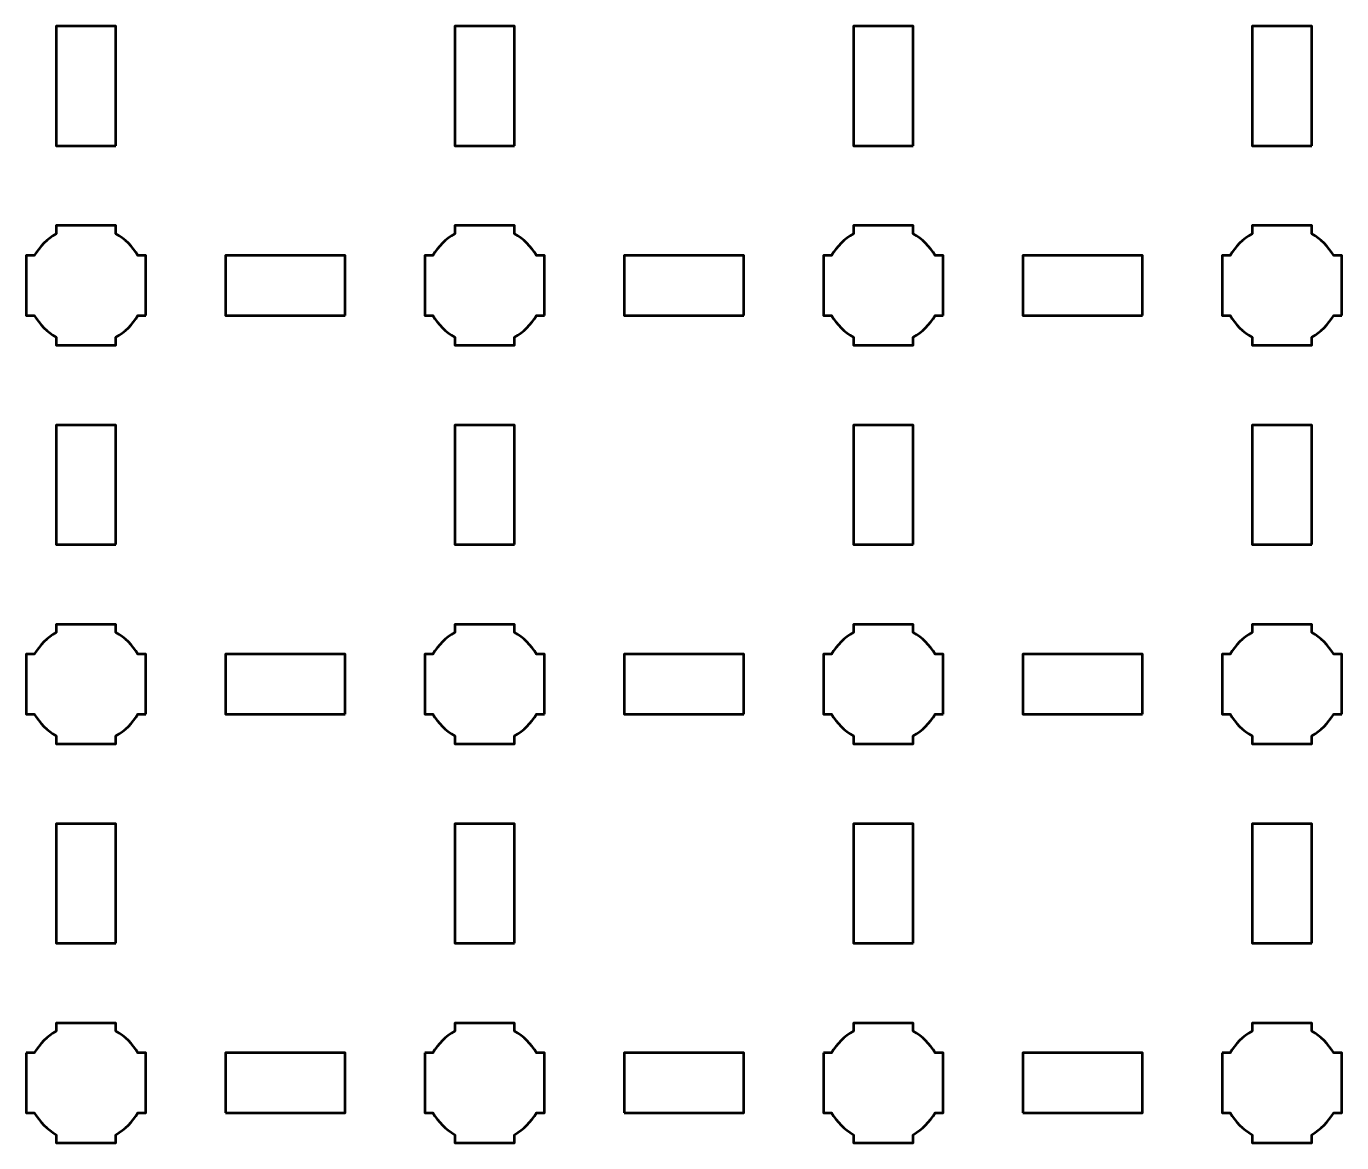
# Model space of a CAD drawing. Header units: centimetres. Extents: x -24.7 to 3.7, y -29.1 to -0.6.
# Drawn here: x -10.8 to -4.2, y -15.15 to -9.55 of the extents above; entities that cross this region are included whole.
import ezdxf

# ---------------------------------------------------------------- set-up
doc = ezdxf.new("R2010")
doc.units = ezdxf.units.CM
doc.header["$MEASUREMENT"] = 0
doc.layers.add('Layer 1', color=7, linetype='Continuous')

msp = doc.modelspace()

# ---------------------------------------------------------------- linework, layer by layer
at = {"layer": 'Layer 1', "lineweight": 53}
for points in [[(-9.8, -15), (-9.2, -15), (-9.2, -14.7), (-9.8, -14.7), (-9.8, -15)], [(-7.8, -15), (-7.2, -15), (-7.2, -14.7), (-7.8, -14.7), (-7.8, -15)], [(-5.8, -15), (-5.2, -15), (-5.2, -14.7), (-5.8, -14.7), (-5.8, -15)]]:
    msp.add_lwpolyline(points, close=True, dxfattribs=at)
for points, knots in [([(-10.35002, -10.15), (-10.35002, -10.15), (-10.65002, -10.15), (-10.65002, -10.15), (-10.65002, -10.15), (-10.65002, -10.15), (-10.65002, -9.55), (-10.65002, -9.55), (-10.65002, -9.55), (-10.65002, -9.55), (-10.35002, -9.55), (-10.35002, -9.55), (-10.35002, -9.55), (-10.35002, -9.55), (-10.35002, -10.15), (-10.35002, -10.15)], [0, 0, 0, 0, 0.25, 0.25, 0.25, 0.25, 0.5, 0.5, 0.5, 0.5, 0.75, 0.75, 0.75, 0.75, 1, 1, 1, 1]), ([(-8.35002, -10.15), (-8.35002, -10.15), (-8.65002, -10.15), (-8.65002, -10.15), (-8.65002, -10.15), (-8.65002, -10.15), (-8.65002, -9.55), (-8.65002, -9.55), (-8.65002, -9.55), (-8.65002, -9.55), (-8.35002, -9.55), (-8.35002, -9.55), (-8.35002, -9.55), (-8.35002, -9.55), (-8.35002, -10.15), (-8.35002, -10.15)], [0, 0, 0, 0, 0.25, 0.25, 0.25, 0.25, 0.5, 0.5, 0.5, 0.5, 0.75, 0.75, 0.75, 0.75, 1, 1, 1, 1]), ([(-6.35002, -10.15), (-6.35002, -10.15), (-6.65002, -10.15), (-6.65002, -10.15), (-6.65002, -10.15), (-6.65002, -10.15), (-6.65002, -9.55), (-6.65002, -9.55), (-6.65002, -9.55), (-6.65002, -9.55), (-6.35002, -9.55), (-6.35002, -9.55), (-6.35002, -9.55), (-6.35002, -9.55), (-6.35002, -10.15), (-6.35002, -10.15)], [0, 0, 0, 0, 0.25, 0.25, 0.25, 0.25, 0.5, 0.5, 0.5, 0.5, 0.75, 0.75, 0.75, 0.75, 1, 1, 1, 1]), ([(-4.35002, -10.15), (-4.35002, -10.15), (-4.65002, -10.15), (-4.65002, -10.15), (-4.65002, -10.15), (-4.65002, -10.15), (-4.65002, -9.55), (-4.65002, -9.55), (-4.65002, -9.55), (-4.65002, -9.55), (-4.35002, -9.55), (-4.35002, -9.55), (-4.35002, -9.55), (-4.35002, -9.55), (-4.35002, -10.15), (-4.35002, -10.15)], [0, 0, 0, 0, 0.25, 0.25, 0.25, 0.25, 0.5, 0.5, 0.5, 0.5, 0.75, 0.75, 0.75, 0.75, 1, 1, 1, 1]), ([(-10.20002, -11), (-10.20002, -11), (-10.24017, -11), (-10.24017, -11), (-10.24017, -11), (-10.26652, -11.04553), (-10.30449, -11.0835), (-10.35002, -11.10985), (-10.35002, -11.10985), (-10.35002, -11.10985), (-10.35002, -11.15), (-10.35002, -11.15), (-10.35002, -11.15), (-10.35002, -11.15), (-10.50002, -11.15), (-10.50002, -11.15), (-10.50002, -11.15), (-10.50002, -11.15), (-10.65002, -11.15), (-10.65002, -11.15), (-10.65002, -11.15), (-10.65002, -11.15), (-10.65002, -11.10985), (-10.65002, -11.10985), (-10.65002, -11.10985), (-10.69555, -11.0835), (-10.73352, -11.04553), (-10.75987, -11), (-10.75987, -11), (-10.75987, -11), (-10.80002, -11), (-10.80002, -11), (-10.80002, -11), (-10.80002, -11), (-10.80002, -10.85), (-10.80002, -10.85), (-10.80002, -10.85), (-10.80002, -10.85), (-10.80002, -10.7), (-10.80002, -10.7), (-10.80002, -10.7), (-10.80002, -10.7), (-10.75987, -10.7), (-10.75987, -10.7), (-10.75987, -10.7), (-10.73352, -10.65447), (-10.69555, -10.6165), (-10.65002, -10.59015), (-10.65002, -10.59015), (-10.65002, -10.59015), (-10.65002, -10.55), (-10.65002, -10.55), (-10.65002, -10.55), (-10.65002, -10.55), (-10.50002, -10.55), (-10.50002, -10.55), (-10.50002, -10.55), (-10.50002, -10.55), (-10.35002, -10.55), (-10.35002, -10.55), (-10.35002, -10.55), (-10.35002, -10.55), (-10.35002, -10.59015), (-10.35002, -10.59015), (-10.35002, -10.59015), (-10.30449, -10.6165), (-10.26652, -10.65447), (-10.24017, -10.7), (-10.24017, -10.7), (-10.24017, -10.7), (-10.20002, -10.7), (-10.20002, -10.7), (-10.20002, -10.7), (-10.20002, -10.7), (-10.20002, -10.85), (-10.20002, -10.85), (-10.20002, -10.85), (-10.20002, -10.85), (-10.20002, -11), (-10.20002, -11)], [0, 0, 0, 0, 0.05, 0.05, 0.05, 0.05, 0.1, 0.1, 0.1, 0.1, 0.15, 0.15, 0.15, 0.15, 0.2, 0.2, 0.2, 0.2, 0.25, 0.25, 0.25, 0.25, 0.3, 0.3, 0.3, 0.3, 0.35, 0.35, 0.35, 0.35, 0.4, 0.4, 0.4, 0.4, 0.45, 0.45, 0.45, 0.45, 0.5, 0.5, 0.5, 0.5, 0.55, 0.55, 0.55, 0.55, 0.6, 0.6, 0.6, 0.6, 0.65, 0.65, 0.65, 0.65, 0.7, 0.7, 0.7, 0.7, 0.75, 0.75, 0.75, 0.75, 0.8, 0.8, 0.8, 0.8, 0.85, 0.85, 0.85, 0.85, 0.9, 0.9, 0.9, 0.9, 0.95, 0.95, 0.95, 0.95, 1, 1, 1, 1]), ([(-8.20002, -11), (-8.20002, -11), (-8.24017, -11), (-8.24017, -11), (-8.24017, -11), (-8.26652, -11.04553), (-8.30449, -11.0835), (-8.35002, -11.10985), (-8.35002, -11.10985), (-8.35002, -11.10985), (-8.35002, -11.15), (-8.35002, -11.15), (-8.35002, -11.15), (-8.35002, -11.15), (-8.50002, -11.15), (-8.50002, -11.15), (-8.50002, -11.15), (-8.50002, -11.15), (-8.65002, -11.15), (-8.65002, -11.15), (-8.65002, -11.15), (-8.65002, -11.15), (-8.65002, -11.10985), (-8.65002, -11.10985), (-8.65002, -11.10985), (-8.69555, -11.0835), (-8.73352, -11.04553), (-8.75987, -11), (-8.75987, -11), (-8.75987, -11), (-8.80002, -11), (-8.80002, -11), (-8.80002, -11), (-8.80002, -11), (-8.80002, -10.85), (-8.80002, -10.85), (-8.80002, -10.85), (-8.80002, -10.85), (-8.80002, -10.7), (-8.80002, -10.7), (-8.80002, -10.7), (-8.80002, -10.7), (-8.75987, -10.7), (-8.75987, -10.7), (-8.75987, -10.7), (-8.73352, -10.65447), (-8.69555, -10.6165), (-8.65002, -10.59015), (-8.65002, -10.59015), (-8.65002, -10.59015), (-8.65002, -10.55), (-8.65002, -10.55), (-8.65002, -10.55), (-8.65002, -10.55), (-8.50002, -10.55), (-8.50002, -10.55), (-8.50002, -10.55), (-8.50002, -10.55), (-8.35002, -10.55), (-8.35002, -10.55), (-8.35002, -10.55), (-8.35002, -10.55), (-8.35002, -10.59015), (-8.35002, -10.59015), (-8.35002, -10.59015), (-8.30449, -10.6165), (-8.26652, -10.65447), (-8.24017, -10.7), (-8.24017, -10.7), (-8.24017, -10.7), (-8.20002, -10.7), (-8.20002, -10.7), (-8.20002, -10.7), (-8.20002, -10.7), (-8.20002, -10.85), (-8.20002, -10.85), (-8.20002, -10.85), (-8.20002, -10.85), (-8.20002, -11), (-8.20002, -11)], [0, 0, 0, 0, 0.05, 0.05, 0.05, 0.05, 0.1, 0.1, 0.1, 0.1, 0.15, 0.15, 0.15, 0.15, 0.2, 0.2, 0.2, 0.2, 0.25, 0.25, 0.25, 0.25, 0.3, 0.3, 0.3, 0.3, 0.35, 0.35, 0.35, 0.35, 0.4, 0.4, 0.4, 0.4, 0.45, 0.45, 0.45, 0.45, 0.5, 0.5, 0.5, 0.5, 0.55, 0.55, 0.55, 0.55, 0.6, 0.6, 0.6, 0.6, 0.65, 0.65, 0.65, 0.65, 0.7, 0.7, 0.7, 0.7, 0.75, 0.75, 0.75, 0.75, 0.8, 0.8, 0.8, 0.8, 0.85, 0.85, 0.85, 0.85, 0.9, 0.9, 0.9, 0.9, 0.95, 0.95, 0.95, 0.95, 1, 1, 1, 1]), ([(-6.20002, -11), (-6.20002, -11), (-6.24017, -11), (-6.24017, -11), (-6.24017, -11), (-6.26652, -11.04553), (-6.30449, -11.0835), (-6.35002, -11.10985), (-6.35002, -11.10985), (-6.35002, -11.10985), (-6.35002, -11.15), (-6.35002, -11.15), (-6.35002, -11.15), (-6.35002, -11.15), (-6.50002, -11.15), (-6.50002, -11.15), (-6.50002, -11.15), (-6.50002, -11.15), (-6.65002, -11.15), (-6.65002, -11.15), (-6.65002, -11.15), (-6.65002, -11.15), (-6.65002, -11.10985), (-6.65002, -11.10985), (-6.65002, -11.10985), (-6.69555, -11.0835), (-6.73352, -11.04553), (-6.75987, -11), (-6.75987, -11), (-6.75987, -11), (-6.80002, -11), (-6.80002, -11), (-6.80002, -11), (-6.80002, -11), (-6.80002, -10.85), (-6.80002, -10.85), (-6.80002, -10.85), (-6.80002, -10.85), (-6.80002, -10.7), (-6.80002, -10.7), (-6.80002, -10.7), (-6.80002, -10.7), (-6.75987, -10.7), (-6.75987, -10.7), (-6.75987, -10.7), (-6.73352, -10.65447), (-6.69555, -10.6165), (-6.65002, -10.59015), (-6.65002, -10.59015), (-6.65002, -10.59015), (-6.65002, -10.55), (-6.65002, -10.55), (-6.65002, -10.55), (-6.65002, -10.55), (-6.50002, -10.55), (-6.50002, -10.55), (-6.50002, -10.55), (-6.50002, -10.55), (-6.35002, -10.55), (-6.35002, -10.55), (-6.35002, -10.55), (-6.35002, -10.55), (-6.35002, -10.59015), (-6.35002, -10.59015), (-6.35002, -10.59015), (-6.30449, -10.6165), (-6.26652, -10.65447), (-6.24017, -10.7), (-6.24017, -10.7), (-6.24017, -10.7), (-6.20002, -10.7), (-6.20002, -10.7), (-6.20002, -10.7), (-6.20002, -10.7), (-6.20002, -10.85), (-6.20002, -10.85), (-6.20002, -10.85), (-6.20002, -10.85), (-6.20002, -11), (-6.20002, -11)], [0, 0, 0, 0, 0.05, 0.05, 0.05, 0.05, 0.1, 0.1, 0.1, 0.1, 0.15, 0.15, 0.15, 0.15, 0.2, 0.2, 0.2, 0.2, 0.25, 0.25, 0.25, 0.25, 0.3, 0.3, 0.3, 0.3, 0.35, 0.35, 0.35, 0.35, 0.4, 0.4, 0.4, 0.4, 0.45, 0.45, 0.45, 0.45, 0.5, 0.5, 0.5, 0.5, 0.55, 0.55, 0.55, 0.55, 0.6, 0.6, 0.6, 0.6, 0.65, 0.65, 0.65, 0.65, 0.7, 0.7, 0.7, 0.7, 0.75, 0.75, 0.75, 0.75, 0.8, 0.8, 0.8, 0.8, 0.85, 0.85, 0.85, 0.85, 0.9, 0.9, 0.9, 0.9, 0.95, 0.95, 0.95, 0.95, 1, 1, 1, 1]), ([(-4.20002, -11), (-4.20002, -11), (-4.24017, -11), (-4.24017, -11), (-4.24017, -11), (-4.26652, -11.04553), (-4.30449, -11.0835), (-4.35002, -11.10985), (-4.35002, -11.10985), (-4.35002, -11.10985), (-4.35002, -11.15), (-4.35002, -11.15), (-4.35002, -11.15), (-4.35002, -11.15), (-4.50002, -11.15), (-4.50002, -11.15), (-4.50002, -11.15), (-4.50002, -11.15), (-4.65002, -11.15), (-4.65002, -11.15), (-4.65002, -11.15), (-4.65002, -11.15), (-4.65002, -11.10985), (-4.65002, -11.10985), (-4.65002, -11.10985), (-4.69555, -11.0835), (-4.73352, -11.04553), (-4.75987, -11), (-4.75987, -11), (-4.75987, -11), (-4.80002, -11), (-4.80002, -11), (-4.80002, -11), (-4.80002, -11), (-4.80002, -10.85), (-4.80002, -10.85), (-4.80002, -10.85), (-4.80002, -10.85), (-4.80002, -10.7), (-4.80002, -10.7), (-4.80002, -10.7), (-4.80002, -10.7), (-4.75987, -10.7), (-4.75987, -10.7), (-4.75987, -10.7), (-4.73352, -10.65447), (-4.69555, -10.6165), (-4.65002, -10.59015), (-4.65002, -10.59015), (-4.65002, -10.59015), (-4.65002, -10.55), (-4.65002, -10.55), (-4.65002, -10.55), (-4.65002, -10.55), (-4.50002, -10.55), (-4.50002, -10.55), (-4.50002, -10.55), (-4.50002, -10.55), (-4.35002, -10.55), (-4.35002, -10.55), (-4.35002, -10.55), (-4.35002, -10.55), (-4.35002, -10.59015), (-4.35002, -10.59015), (-4.35002, -10.59015), (-4.30449, -10.6165), (-4.26652, -10.65447), (-4.24017, -10.7), (-4.24017, -10.7), (-4.24017, -10.7), (-4.20002, -10.7), (-4.20002, -10.7), (-4.20002, -10.7), (-4.20002, -10.7), (-4.20002, -10.85), (-4.20002, -10.85), (-4.20002, -10.85), (-4.20002, -10.85), (-4.20002, -11), (-4.20002, -11)], [0, 0, 0, 0, 0.05, 0.05, 0.05, 0.05, 0.1, 0.1, 0.1, 0.1, 0.15, 0.15, 0.15, 0.15, 0.2, 0.2, 0.2, 0.2, 0.25, 0.25, 0.25, 0.25, 0.3, 0.3, 0.3, 0.3, 0.35, 0.35, 0.35, 0.35, 0.4, 0.4, 0.4, 0.4, 0.45, 0.45, 0.45, 0.45, 0.5, 0.5, 0.5, 0.5, 0.55, 0.55, 0.55, 0.55, 0.6, 0.6, 0.6, 0.6, 0.65, 0.65, 0.65, 0.65, 0.7, 0.7, 0.7, 0.7, 0.75, 0.75, 0.75, 0.75, 0.8, 0.8, 0.8, 0.8, 0.85, 0.85, 0.85, 0.85, 0.9, 0.9, 0.9, 0.9, 0.95, 0.95, 0.95, 0.95, 1, 1, 1, 1]), ([(-9.20002, -11), (-9.20002, -11), (-9.80002, -11), (-9.80002, -11), (-9.80002, -11), (-9.80002, -11), (-9.80002, -10.7), (-9.80002, -10.7), (-9.80002, -10.7), (-9.80002, -10.7), (-9.20002, -10.7), (-9.20002, -10.7), (-9.20002, -10.7), (-9.20002, -10.7), (-9.20002, -11), (-9.20002, -11)], [0, 0, 0, 0, 0.25, 0.25, 0.25, 0.25, 0.5, 0.5, 0.5, 0.5, 0.75, 0.75, 0.75, 0.75, 1, 1, 1, 1]), ([(-7.20002, -11), (-7.20002, -11), (-7.80002, -11), (-7.80002, -11), (-7.80002, -11), (-7.80002, -11), (-7.80002, -10.7), (-7.80002, -10.7), (-7.80002, -10.7), (-7.80002, -10.7), (-7.20002, -10.7), (-7.20002, -10.7), (-7.20002, -10.7), (-7.20002, -10.7), (-7.20002, -11), (-7.20002, -11)], [0, 0, 0, 0, 0.25, 0.25, 0.25, 0.25, 0.5, 0.5, 0.5, 0.5, 0.75, 0.75, 0.75, 0.75, 1, 1, 1, 1]), ([(-5.20002, -11), (-5.20002, -11), (-5.80002, -11), (-5.80002, -11), (-5.80002, -11), (-5.80002, -11), (-5.80002, -10.7), (-5.80002, -10.7), (-5.80002, -10.7), (-5.80002, -10.7), (-5.20002, -10.7), (-5.20002, -10.7), (-5.20002, -10.7), (-5.20002, -10.7), (-5.20002, -11), (-5.20002, -11)], [0, 0, 0, 0, 0.25, 0.25, 0.25, 0.25, 0.5, 0.5, 0.5, 0.5, 0.75, 0.75, 0.75, 0.75, 1, 1, 1, 1]), ([(-10.35002, -12.15), (-10.35002, -12.15), (-10.65002, -12.15), (-10.65002, -12.15), (-10.65002, -12.15), (-10.65002, -12.15), (-10.65002, -11.55), (-10.65002, -11.55), (-10.65002, -11.55), (-10.65002, -11.55), (-10.35002, -11.55), (-10.35002, -11.55), (-10.35002, -11.55), (-10.35002, -11.55), (-10.35002, -12.15), (-10.35002, -12.15)], [0, 0, 0, 0, 0.25, 0.25, 0.25, 0.25, 0.5, 0.5, 0.5, 0.5, 0.75, 0.75, 0.75, 0.75, 1, 1, 1, 1]), ([(-8.35002, -12.15), (-8.35002, -12.15), (-8.65002, -12.15), (-8.65002, -12.15), (-8.65002, -12.15), (-8.65002, -12.15), (-8.65002, -11.55), (-8.65002, -11.55), (-8.65002, -11.55), (-8.65002, -11.55), (-8.35002, -11.55), (-8.35002, -11.55), (-8.35002, -11.55), (-8.35002, -11.55), (-8.35002, -12.15), (-8.35002, -12.15)], [0, 0, 0, 0, 0.25, 0.25, 0.25, 0.25, 0.5, 0.5, 0.5, 0.5, 0.75, 0.75, 0.75, 0.75, 1, 1, 1, 1]), ([(-6.35002, -12.15), (-6.35002, -12.15), (-6.65002, -12.15), (-6.65002, -12.15), (-6.65002, -12.15), (-6.65002, -12.15), (-6.65002, -11.55), (-6.65002, -11.55), (-6.65002, -11.55), (-6.65002, -11.55), (-6.35002, -11.55), (-6.35002, -11.55), (-6.35002, -11.55), (-6.35002, -11.55), (-6.35002, -12.15), (-6.35002, -12.15)], [0, 0, 0, 0, 0.25, 0.25, 0.25, 0.25, 0.5, 0.5, 0.5, 0.5, 0.75, 0.75, 0.75, 0.75, 1, 1, 1, 1]), ([(-4.35002, -12.15), (-4.35002, -12.15), (-4.65002, -12.15), (-4.65002, -12.15), (-4.65002, -12.15), (-4.65002, -12.15), (-4.65002, -11.55), (-4.65002, -11.55), (-4.65002, -11.55), (-4.65002, -11.55), (-4.35002, -11.55), (-4.35002, -11.55), (-4.35002, -11.55), (-4.35002, -11.55), (-4.35002, -12.15), (-4.35002, -12.15)], [0, 0, 0, 0, 0.25, 0.25, 0.25, 0.25, 0.5, 0.5, 0.5, 0.5, 0.75, 0.75, 0.75, 0.75, 1, 1, 1, 1]), ([(-10.20002, -13), (-10.20002, -13), (-10.24017, -13), (-10.24017, -13), (-10.24017, -13), (-10.26652, -13.04553), (-10.30449, -13.0835), (-10.35002, -13.10985), (-10.35002, -13.10985), (-10.35002, -13.10985), (-10.35002, -13.15), (-10.35002, -13.15), (-10.35002, -13.15), (-10.35002, -13.15), (-10.50002, -13.15), (-10.50002, -13.15), (-10.50002, -13.15), (-10.50002, -13.15), (-10.65002, -13.15), (-10.65002, -13.15), (-10.65002, -13.15), (-10.65002, -13.15), (-10.65002, -13.10985), (-10.65002, -13.10985), (-10.65002, -13.10985), (-10.69555, -13.0835), (-10.73352, -13.04553), (-10.75987, -13), (-10.75987, -13), (-10.75987, -13), (-10.80002, -13), (-10.80002, -13), (-10.80002, -13), (-10.80002, -13), (-10.80002, -12.85), (-10.80002, -12.85), (-10.80002, -12.85), (-10.80002, -12.85), (-10.80002, -12.7), (-10.80002, -12.7), (-10.80002, -12.7), (-10.80002, -12.7), (-10.75987, -12.7), (-10.75987, -12.7), (-10.75987, -12.7), (-10.73352, -12.65447), (-10.69555, -12.6165), (-10.65002, -12.59015), (-10.65002, -12.59015), (-10.65002, -12.59015), (-10.65002, -12.55), (-10.65002, -12.55), (-10.65002, -12.55), (-10.65002, -12.55), (-10.50002, -12.55), (-10.50002, -12.55), (-10.50002, -12.55), (-10.50002, -12.55), (-10.35002, -12.55), (-10.35002, -12.55), (-10.35002, -12.55), (-10.35002, -12.55), (-10.35002, -12.59015), (-10.35002, -12.59015), (-10.35002, -12.59015), (-10.30449, -12.6165), (-10.26652, -12.65447), (-10.24017, -12.7), (-10.24017, -12.7), (-10.24017, -12.7), (-10.20002, -12.7), (-10.20002, -12.7), (-10.20002, -12.7), (-10.20002, -12.7), (-10.20002, -12.85), (-10.20002, -12.85), (-10.20002, -12.85), (-10.20002, -12.85), (-10.20002, -13), (-10.20002, -13)], [0, 0, 0, 0, 0.05, 0.05, 0.05, 0.05, 0.1, 0.1, 0.1, 0.1, 0.15, 0.15, 0.15, 0.15, 0.2, 0.2, 0.2, 0.2, 0.25, 0.25, 0.25, 0.25, 0.3, 0.3, 0.3, 0.3, 0.35, 0.35, 0.35, 0.35, 0.4, 0.4, 0.4, 0.4, 0.45, 0.45, 0.45, 0.45, 0.5, 0.5, 0.5, 0.5, 0.55, 0.55, 0.55, 0.55, 0.6, 0.6, 0.6, 0.6, 0.65, 0.65, 0.65, 0.65, 0.7, 0.7, 0.7, 0.7, 0.75, 0.75, 0.75, 0.75, 0.8, 0.8, 0.8, 0.8, 0.85, 0.85, 0.85, 0.85, 0.9, 0.9, 0.9, 0.9, 0.95, 0.95, 0.95, 0.95, 1, 1, 1, 1]), ([(-8.20002, -13), (-8.20002, -13), (-8.24017, -13), (-8.24017, -13), (-8.24017, -13), (-8.26652, -13.04553), (-8.30449, -13.0835), (-8.35002, -13.10985), (-8.35002, -13.10985), (-8.35002, -13.10985), (-8.35002, -13.15), (-8.35002, -13.15), (-8.35002, -13.15), (-8.35002, -13.15), (-8.50002, -13.15), (-8.50002, -13.15), (-8.50002, -13.15), (-8.50002, -13.15), (-8.65002, -13.15), (-8.65002, -13.15), (-8.65002, -13.15), (-8.65002, -13.15), (-8.65002, -13.10985), (-8.65002, -13.10985), (-8.65002, -13.10985), (-8.69555, -13.0835), (-8.73352, -13.04553), (-8.75987, -13), (-8.75987, -13), (-8.75987, -13), (-8.80002, -13), (-8.80002, -13), (-8.80002, -13), (-8.80002, -13), (-8.80002, -12.85), (-8.80002, -12.85), (-8.80002, -12.85), (-8.80002, -12.85), (-8.80002, -12.7), (-8.80002, -12.7), (-8.80002, -12.7), (-8.80002, -12.7), (-8.75987, -12.7), (-8.75987, -12.7), (-8.75987, -12.7), (-8.73352, -12.65447), (-8.69555, -12.6165), (-8.65002, -12.59015), (-8.65002, -12.59015), (-8.65002, -12.59015), (-8.65002, -12.55), (-8.65002, -12.55), (-8.65002, -12.55), (-8.65002, -12.55), (-8.50002, -12.55), (-8.50002, -12.55), (-8.50002, -12.55), (-8.50002, -12.55), (-8.35002, -12.55), (-8.35002, -12.55), (-8.35002, -12.55), (-8.35002, -12.55), (-8.35002, -12.59015), (-8.35002, -12.59015), (-8.35002, -12.59015), (-8.30449, -12.6165), (-8.26652, -12.65447), (-8.24017, -12.7), (-8.24017, -12.7), (-8.24017, -12.7), (-8.20002, -12.7), (-8.20002, -12.7), (-8.20002, -12.7), (-8.20002, -12.7), (-8.20002, -12.85), (-8.20002, -12.85), (-8.20002, -12.85), (-8.20002, -12.85), (-8.20002, -13), (-8.20002, -13)], [0, 0, 0, 0, 0.05, 0.05, 0.05, 0.05, 0.1, 0.1, 0.1, 0.1, 0.15, 0.15, 0.15, 0.15, 0.2, 0.2, 0.2, 0.2, 0.25, 0.25, 0.25, 0.25, 0.3, 0.3, 0.3, 0.3, 0.35, 0.35, 0.35, 0.35, 0.4, 0.4, 0.4, 0.4, 0.45, 0.45, 0.45, 0.45, 0.5, 0.5, 0.5, 0.5, 0.55, 0.55, 0.55, 0.55, 0.6, 0.6, 0.6, 0.6, 0.65, 0.65, 0.65, 0.65, 0.7, 0.7, 0.7, 0.7, 0.75, 0.75, 0.75, 0.75, 0.8, 0.8, 0.8, 0.8, 0.85, 0.85, 0.85, 0.85, 0.9, 0.9, 0.9, 0.9, 0.95, 0.95, 0.95, 0.95, 1, 1, 1, 1]), ([(-6.20002, -13), (-6.20002, -13), (-6.24017, -13), (-6.24017, -13), (-6.24017, -13), (-6.26652, -13.04553), (-6.30449, -13.0835), (-6.35002, -13.10985), (-6.35002, -13.10985), (-6.35002, -13.10985), (-6.35002, -13.15), (-6.35002, -13.15), (-6.35002, -13.15), (-6.35002, -13.15), (-6.50002, -13.15), (-6.50002, -13.15), (-6.50002, -13.15), (-6.50002, -13.15), (-6.65002, -13.15), (-6.65002, -13.15), (-6.65002, -13.15), (-6.65002, -13.15), (-6.65002, -13.10985), (-6.65002, -13.10985), (-6.65002, -13.10985), (-6.69555, -13.0835), (-6.73352, -13.04553), (-6.75987, -13), (-6.75987, -13), (-6.75987, -13), (-6.80002, -13), (-6.80002, -13), (-6.80002, -13), (-6.80002, -13), (-6.80002, -12.85), (-6.80002, -12.85), (-6.80002, -12.85), (-6.80002, -12.85), (-6.80002, -12.7), (-6.80002, -12.7), (-6.80002, -12.7), (-6.80002, -12.7), (-6.75987, -12.7), (-6.75987, -12.7), (-6.75987, -12.7), (-6.73352, -12.65447), (-6.69555, -12.6165), (-6.65002, -12.59015), (-6.65002, -12.59015), (-6.65002, -12.59015), (-6.65002, -12.55), (-6.65002, -12.55), (-6.65002, -12.55), (-6.65002, -12.55), (-6.50002, -12.55), (-6.50002, -12.55), (-6.50002, -12.55), (-6.50002, -12.55), (-6.35002, -12.55), (-6.35002, -12.55), (-6.35002, -12.55), (-6.35002, -12.55), (-6.35002, -12.59015), (-6.35002, -12.59015), (-6.35002, -12.59015), (-6.30449, -12.6165), (-6.26652, -12.65447), (-6.24017, -12.7), (-6.24017, -12.7), (-6.24017, -12.7), (-6.20002, -12.7), (-6.20002, -12.7), (-6.20002, -12.7), (-6.20002, -12.7), (-6.20002, -12.85), (-6.20002, -12.85), (-6.20002, -12.85), (-6.20002, -12.85), (-6.20002, -13), (-6.20002, -13)], [0, 0, 0, 0, 0.05, 0.05, 0.05, 0.05, 0.1, 0.1, 0.1, 0.1, 0.15, 0.15, 0.15, 0.15, 0.2, 0.2, 0.2, 0.2, 0.25, 0.25, 0.25, 0.25, 0.3, 0.3, 0.3, 0.3, 0.35, 0.35, 0.35, 0.35, 0.4, 0.4, 0.4, 0.4, 0.45, 0.45, 0.45, 0.45, 0.5, 0.5, 0.5, 0.5, 0.55, 0.55, 0.55, 0.55, 0.6, 0.6, 0.6, 0.6, 0.65, 0.65, 0.65, 0.65, 0.7, 0.7, 0.7, 0.7, 0.75, 0.75, 0.75, 0.75, 0.8, 0.8, 0.8, 0.8, 0.85, 0.85, 0.85, 0.85, 0.9, 0.9, 0.9, 0.9, 0.95, 0.95, 0.95, 0.95, 1, 1, 1, 1]), ([(-4.20002, -13), (-4.20002, -13), (-4.24017, -13), (-4.24017, -13), (-4.24017, -13), (-4.26652, -13.04553), (-4.30449, -13.0835), (-4.35002, -13.10985), (-4.35002, -13.10985), (-4.35002, -13.10985), (-4.35002, -13.15), (-4.35002, -13.15), (-4.35002, -13.15), (-4.35002, -13.15), (-4.50002, -13.15), (-4.50002, -13.15), (-4.50002, -13.15), (-4.50002, -13.15), (-4.65002, -13.15), (-4.65002, -13.15), (-4.65002, -13.15), (-4.65002, -13.15), (-4.65002, -13.10985), (-4.65002, -13.10985), (-4.65002, -13.10985), (-4.69555, -13.0835), (-4.73352, -13.04553), (-4.75987, -13), (-4.75987, -13), (-4.75987, -13), (-4.80002, -13), (-4.80002, -13), (-4.80002, -13), (-4.80002, -13), (-4.80002, -12.85), (-4.80002, -12.85), (-4.80002, -12.85), (-4.80002, -12.85), (-4.80002, -12.7), (-4.80002, -12.7), (-4.80002, -12.7), (-4.80002, -12.7), (-4.75987, -12.7), (-4.75987, -12.7), (-4.75987, -12.7), (-4.73352, -12.65447), (-4.69555, -12.6165), (-4.65002, -12.59015), (-4.65002, -12.59015), (-4.65002, -12.59015), (-4.65002, -12.55), (-4.65002, -12.55), (-4.65002, -12.55), (-4.65002, -12.55), (-4.50002, -12.55), (-4.50002, -12.55), (-4.50002, -12.55), (-4.50002, -12.55), (-4.35002, -12.55), (-4.35002, -12.55), (-4.35002, -12.55), (-4.35002, -12.55), (-4.35002, -12.59015), (-4.35002, -12.59015), (-4.35002, -12.59015), (-4.30449, -12.6165), (-4.26652, -12.65447), (-4.24017, -12.7), (-4.24017, -12.7), (-4.24017, -12.7), (-4.20002, -12.7), (-4.20002, -12.7), (-4.20002, -12.7), (-4.20002, -12.7), (-4.20002, -12.85), (-4.20002, -12.85), (-4.20002, -12.85), (-4.20002, -12.85), (-4.20002, -13), (-4.20002, -13)], [0, 0, 0, 0, 0.05, 0.05, 0.05, 0.05, 0.1, 0.1, 0.1, 0.1, 0.15, 0.15, 0.15, 0.15, 0.2, 0.2, 0.2, 0.2, 0.25, 0.25, 0.25, 0.25, 0.3, 0.3, 0.3, 0.3, 0.35, 0.35, 0.35, 0.35, 0.4, 0.4, 0.4, 0.4, 0.45, 0.45, 0.45, 0.45, 0.5, 0.5, 0.5, 0.5, 0.55, 0.55, 0.55, 0.55, 0.6, 0.6, 0.6, 0.6, 0.65, 0.65, 0.65, 0.65, 0.7, 0.7, 0.7, 0.7, 0.75, 0.75, 0.75, 0.75, 0.8, 0.8, 0.8, 0.8, 0.85, 0.85, 0.85, 0.85, 0.9, 0.9, 0.9, 0.9, 0.95, 0.95, 0.95, 0.95, 1, 1, 1, 1]), ([(-9.20002, -13), (-9.20002, -13), (-9.80002, -13), (-9.80002, -13), (-9.80002, -13), (-9.80002, -13), (-9.80002, -12.7), (-9.80002, -12.7), (-9.80002, -12.7), (-9.80002, -12.7), (-9.20002, -12.7), (-9.20002, -12.7), (-9.20002, -12.7), (-9.20002, -12.7), (-9.20002, -13), (-9.20002, -13)], [0, 0, 0, 0, 0.25, 0.25, 0.25, 0.25, 0.5, 0.5, 0.5, 0.5, 0.75, 0.75, 0.75, 0.75, 1, 1, 1, 1]), ([(-7.20002, -13), (-7.20002, -13), (-7.80002, -13), (-7.80002, -13), (-7.80002, -13), (-7.80002, -13), (-7.80002, -12.7), (-7.80002, -12.7), (-7.80002, -12.7), (-7.80002, -12.7), (-7.20002, -12.7), (-7.20002, -12.7), (-7.20002, -12.7), (-7.20002, -12.7), (-7.20002, -13), (-7.20002, -13)], [0, 0, 0, 0, 0.25, 0.25, 0.25, 0.25, 0.5, 0.5, 0.5, 0.5, 0.75, 0.75, 0.75, 0.75, 1, 1, 1, 1]), ([(-5.20002, -13), (-5.20002, -13), (-5.80002, -13), (-5.80002, -13), (-5.80002, -13), (-5.80002, -13), (-5.80002, -12.7), (-5.80002, -12.7), (-5.80002, -12.7), (-5.80002, -12.7), (-5.20002, -12.7), (-5.20002, -12.7), (-5.20002, -12.7), (-5.20002, -12.7), (-5.20002, -13), (-5.20002, -13)], [0, 0, 0, 0, 0.25, 0.25, 0.25, 0.25, 0.5, 0.5, 0.5, 0.5, 0.75, 0.75, 0.75, 0.75, 1, 1, 1, 1]), ([(-10.35002, -14.15), (-10.35002, -14.15), (-10.65002, -14.15), (-10.65002, -14.15), (-10.65002, -14.15), (-10.65002, -14.15), (-10.65002, -13.55), (-10.65002, -13.55), (-10.65002, -13.55), (-10.65002, -13.55), (-10.35002, -13.55), (-10.35002, -13.55), (-10.35002, -13.55), (-10.35002, -13.55), (-10.35002, -14.15), (-10.35002, -14.15)], [0, 0, 0, 0, 0.25, 0.25, 0.25, 0.25, 0.5, 0.5, 0.5, 0.5, 0.75, 0.75, 0.75, 0.75, 1, 1, 1, 1]), ([(-8.35002, -14.15), (-8.35002, -14.15), (-8.65002, -14.15), (-8.65002, -14.15), (-8.65002, -14.15), (-8.65002, -14.15), (-8.65002, -13.55), (-8.65002, -13.55), (-8.65002, -13.55), (-8.65002, -13.55), (-8.35002, -13.55), (-8.35002, -13.55), (-8.35002, -13.55), (-8.35002, -13.55), (-8.35002, -14.15), (-8.35002, -14.15)], [0, 0, 0, 0, 0.25, 0.25, 0.25, 0.25, 0.5, 0.5, 0.5, 0.5, 0.75, 0.75, 0.75, 0.75, 1, 1, 1, 1]), ([(-6.35002, -14.15), (-6.35002, -14.15), (-6.65002, -14.15), (-6.65002, -14.15), (-6.65002, -14.15), (-6.65002, -14.15), (-6.65002, -13.55), (-6.65002, -13.55), (-6.65002, -13.55), (-6.65002, -13.55), (-6.35002, -13.55), (-6.35002, -13.55), (-6.35002, -13.55), (-6.35002, -13.55), (-6.35002, -14.15), (-6.35002, -14.15)], [0, 0, 0, 0, 0.25, 0.25, 0.25, 0.25, 0.5, 0.5, 0.5, 0.5, 0.75, 0.75, 0.75, 0.75, 1, 1, 1, 1]), ([(-4.35002, -14.15), (-4.35002, -14.15), (-4.65002, -14.15), (-4.65002, -14.15), (-4.65002, -14.15), (-4.65002, -14.15), (-4.65002, -13.55), (-4.65002, -13.55), (-4.65002, -13.55), (-4.65002, -13.55), (-4.35002, -13.55), (-4.35002, -13.55), (-4.35002, -13.55), (-4.35002, -13.55), (-4.35002, -14.15), (-4.35002, -14.15)], [0, 0, 0, 0, 0.25, 0.25, 0.25, 0.25, 0.5, 0.5, 0.5, 0.5, 0.75, 0.75, 0.75, 0.75, 1, 1, 1, 1]), ([(-10.8, -14.69994), (-10.8, -14.69994), (-10.7598, -14.69994), (-10.7598, -14.69994), (-10.7598, -14.69994), (-10.73347, -14.65442), (-10.69551, -14.61649), (-10.65, -14.59016), (-10.65, -14.59016), (-10.65, -14.59016), (-10.65, -14.54994), (-10.65, -14.54994), (-10.65, -14.54994), (-10.65, -14.54994), (-10.35, -14.54994), (-10.35, -14.54994), (-10.35, -14.54994), (-10.35, -14.54994), (-10.35, -14.59013), (-10.35, -14.59013), (-10.35, -14.59013), (-10.30447, -14.61646), (-10.26648, -14.65441), (-10.24012, -14.69994), (-10.24012, -14.69994), (-10.24012, -14.69994), (-10.2, -14.69994), (-10.2, -14.69994), (-10.2, -14.69994), (-10.2, -14.69994), (-10.2, -14.84536), (-10.2, -14.84536), (-10.2, -14.84536), (-10.2, -14.84536), (-10.19994, -14.85001), (-10.19994, -14.85001), (-10.19994, -14.85001), (-10.19994, -14.85001), (-10.2, -14.85465), (-10.2, -14.85465), (-10.2, -14.85465), (-10.2, -14.85465), (-10.2, -14.99994), (-10.2, -14.99994), (-10.2, -14.99994), (-10.2, -14.99994), (-10.24007, -14.99994), (-10.24007, -14.99994), (-10.24007, -14.99994), (-10.26642, -15.04551), (-10.30442, -15.08352), (-10.35, -15.10988), (-10.35, -15.10988), (-10.35, -15.10988), (-10.35, -15.14994), (-10.35, -15.14994), (-10.35, -15.14994), (-10.35, -15.14994), (-10.49328, -15.14994), (-10.49328, -15.14994), (-10.49328, -15.14994), (-10.49328, -15.14994), (-10.49995, -15.15002), (-10.49995, -15.15002), (-10.49995, -15.15002), (-10.49995, -15.15002), (-10.50663, -15.14994), (-10.50663, -15.14994), (-10.50663, -15.14994), (-10.50663, -15.14994), (-10.65, -15.14994), (-10.65, -15.14994), (-10.65, -15.14994), (-10.65, -15.14994), (-10.65, -15.10984), (-10.65, -15.10984), (-10.65, -15.10984), (-10.69554, -15.08348), (-10.73352, -15.04549), (-10.75985, -14.99994), (-10.75985, -14.99994), (-10.75985, -14.99994), (-10.8, -14.99994), (-10.8, -14.99994), (-10.8, -14.99994), (-10.8, -14.99994), (-10.8, -14.69994), (-10.8, -14.69994)], [0, 0, 0, 0, 0.0454545, 0.0454545, 0.0454545, 0.0454545, 0.0909091, 0.0909091, 0.0909091, 0.0909091, 0.1363636, 0.1363636, 0.1363636, 0.1363636, 0.1818182, 0.1818182, 0.1818182, 0.1818182, 0.2272727, 0.2272727, 0.2272727, 0.2272727, 0.2727273, 0.2727273, 0.2727273, 0.2727273, 0.3181818, 0.3181818, 0.3181818, 0.3181818, 0.3636364, 0.3636364, 0.3636364, 0.3636364, 0.4090909, 0.4090909, 0.4090909, 0.4090909, 0.4545455, 0.4545455, 0.4545455, 0.4545455, 0.5, 0.5, 0.5, 0.5, 0.5454545, 0.5454545, 0.5454545, 0.5454545, 0.5909091, 0.5909091, 0.5909091, 0.5909091, 0.6363636, 0.6363636, 0.6363636, 0.6363636, 0.6818182, 0.6818182, 0.6818182, 0.6818182, 0.7272727, 0.7272727, 0.7272727, 0.7272727, 0.7727273, 0.7727273, 0.7727273, 0.7727273, 0.8181818, 0.8181818, 0.8181818, 0.8181818, 0.8636364, 0.8636364, 0.8636364, 0.8636364, 0.9090909, 0.9090909, 0.9090909, 0.9090909, 0.9545455, 0.9545455, 0.9545455, 0.9545455, 1, 1, 1, 1]), ([(-8.8, -14.7), (-8.8, -14.7), (-8.75985, -14.7), (-8.75985, -14.7), (-8.75985, -14.7), (-8.7335, -14.65447), (-8.69553, -14.6165), (-8.65, -14.59015), (-8.65, -14.59015), (-8.65, -14.59015), (-8.65, -14.55), (-8.65, -14.55), (-8.65, -14.55), (-8.65, -14.55), (-8.5, -14.55), (-8.5, -14.55), (-8.5, -14.55), (-8.5, -14.55), (-8.35, -14.55), (-8.35, -14.55), (-8.35, -14.55), (-8.35, -14.55), (-8.35, -14.59015), (-8.35, -14.59015), (-8.35, -14.59015), (-8.30447, -14.6165), (-8.2665, -14.65447), (-8.24015, -14.7), (-8.24015, -14.7), (-8.24015, -14.7), (-8.2, -14.7), (-8.2, -14.7), (-8.2, -14.7), (-8.2, -14.7), (-8.2, -14.85), (-8.2, -14.85), (-8.2, -14.85), (-8.2, -14.85), (-8.2, -15), (-8.2, -15), (-8.2, -15), (-8.2, -15), (-8.24015, -15), (-8.24015, -15), (-8.24015, -15), (-8.2665, -15.04553), (-8.30447, -15.0835), (-8.35, -15.10985), (-8.35, -15.10985), (-8.35, -15.10985), (-8.35, -15.15), (-8.35, -15.15), (-8.35, -15.15), (-8.35, -15.15), (-8.5, -15.15), (-8.5, -15.15), (-8.5, -15.15), (-8.5, -15.15), (-8.65, -15.15), (-8.65, -15.15), (-8.65, -15.15), (-8.65, -15.15), (-8.65, -15.10985), (-8.65, -15.10985), (-8.65, -15.10985), (-8.69553, -15.0835), (-8.7335, -15.04553), (-8.75985, -15), (-8.75985, -15), (-8.75985, -15), (-8.8, -15), (-8.8, -15), (-8.8, -15), (-8.8, -15), (-8.8, -14.85), (-8.8, -14.85), (-8.8, -14.85), (-8.8, -14.85), (-8.8, -14.7), (-8.8, -14.7)], [0, 0, 0, 0, 0.05, 0.05, 0.05, 0.05, 0.1, 0.1, 0.1, 0.1, 0.15, 0.15, 0.15, 0.15, 0.2, 0.2, 0.2, 0.2, 0.25, 0.25, 0.25, 0.25, 0.3, 0.3, 0.3, 0.3, 0.35, 0.35, 0.35, 0.35, 0.4, 0.4, 0.4, 0.4, 0.45, 0.45, 0.45, 0.45, 0.5, 0.5, 0.5, 0.5, 0.55, 0.55, 0.55, 0.55, 0.6, 0.6, 0.6, 0.6, 0.65, 0.65, 0.65, 0.65, 0.7, 0.7, 0.7, 0.7, 0.75, 0.75, 0.75, 0.75, 0.8, 0.8, 0.8, 0.8, 0.85, 0.85, 0.85, 0.85, 0.9, 0.9, 0.9, 0.9, 0.95, 0.95, 0.95, 0.95, 1, 1, 1, 1]), ([(-6.8, -14.7), (-6.8, -14.7), (-6.75985, -14.7), (-6.75985, -14.7), (-6.75985, -14.7), (-6.7335, -14.65447), (-6.69553, -14.6165), (-6.65, -14.59015), (-6.65, -14.59015), (-6.65, -14.59015), (-6.65, -14.55), (-6.65, -14.55), (-6.65, -14.55), (-6.65, -14.55), (-6.5, -14.55), (-6.5, -14.55), (-6.5, -14.55), (-6.5, -14.55), (-6.35, -14.55), (-6.35, -14.55), (-6.35, -14.55), (-6.35, -14.55), (-6.35, -14.59015), (-6.35, -14.59015), (-6.35, -14.59015), (-6.30447, -14.6165), (-6.2665, -14.65447), (-6.24015, -14.7), (-6.24015, -14.7), (-6.24015, -14.7), (-6.2, -14.7), (-6.2, -14.7), (-6.2, -14.7), (-6.2, -14.7), (-6.2, -14.85), (-6.2, -14.85), (-6.2, -14.85), (-6.2, -14.85), (-6.2, -15), (-6.2, -15), (-6.2, -15), (-6.2, -15), (-6.24015, -15), (-6.24015, -15), (-6.24015, -15), (-6.2665, -15.04553), (-6.30447, -15.0835), (-6.35, -15.10985), (-6.35, -15.10985), (-6.35, -15.10985), (-6.35, -15.15), (-6.35, -15.15), (-6.35, -15.15), (-6.35, -15.15), (-6.5, -15.15), (-6.5, -15.15), (-6.5, -15.15), (-6.5, -15.15), (-6.65, -15.15), (-6.65, -15.15), (-6.65, -15.15), (-6.65, -15.15), (-6.65, -15.10985), (-6.65, -15.10985), (-6.65, -15.10985), (-6.69553, -15.0835), (-6.7335, -15.04553), (-6.75985, -15), (-6.75985, -15), (-6.75985, -15), (-6.8, -15), (-6.8, -15), (-6.8, -15), (-6.8, -15), (-6.8, -14.85), (-6.8, -14.85), (-6.8, -14.85), (-6.8, -14.85), (-6.8, -14.7), (-6.8, -14.7)], [0, 0, 0, 0, 0.05, 0.05, 0.05, 0.05, 0.1, 0.1, 0.1, 0.1, 0.15, 0.15, 0.15, 0.15, 0.2, 0.2, 0.2, 0.2, 0.25, 0.25, 0.25, 0.25, 0.3, 0.3, 0.3, 0.3, 0.35, 0.35, 0.35, 0.35, 0.4, 0.4, 0.4, 0.4, 0.45, 0.45, 0.45, 0.45, 0.5, 0.5, 0.5, 0.5, 0.55, 0.55, 0.55, 0.55, 0.6, 0.6, 0.6, 0.6, 0.65, 0.65, 0.65, 0.65, 0.7, 0.7, 0.7, 0.7, 0.75, 0.75, 0.75, 0.75, 0.8, 0.8, 0.8, 0.8, 0.85, 0.85, 0.85, 0.85, 0.9, 0.9, 0.9, 0.9, 0.95, 0.95, 0.95, 0.95, 1, 1, 1, 1]), ([(-4.8, -14.7), (-4.8, -14.7), (-4.75985, -14.7), (-4.75985, -14.7), (-4.75985, -14.7), (-4.7335, -14.65447), (-4.69553, -14.6165), (-4.65, -14.59015), (-4.65, -14.59015), (-4.65, -14.59015), (-4.65, -14.55), (-4.65, -14.55), (-4.65, -14.55), (-4.65, -14.55), (-4.5, -14.55), (-4.5, -14.55), (-4.5, -14.55), (-4.5, -14.55), (-4.35, -14.55), (-4.35, -14.55), (-4.35, -14.55), (-4.35, -14.55), (-4.35, -14.59015), (-4.35, -14.59015), (-4.35, -14.59015), (-4.30447, -14.6165), (-4.2665, -14.65447), (-4.24015, -14.7), (-4.24015, -14.7), (-4.24015, -14.7), (-4.2, -14.7), (-4.2, -14.7), (-4.2, -14.7), (-4.2, -14.7), (-4.2, -14.85), (-4.2, -14.85), (-4.2, -14.85), (-4.2, -14.85), (-4.2, -15), (-4.2, -15), (-4.2, -15), (-4.2, -15), (-4.24015, -15), (-4.24015, -15), (-4.24015, -15), (-4.2665, -15.04553), (-4.30447, -15.0835), (-4.35, -15.10985), (-4.35, -15.10985), (-4.35, -15.10985), (-4.35, -15.15), (-4.35, -15.15), (-4.35, -15.15), (-4.35, -15.15), (-4.5, -15.15), (-4.5, -15.15), (-4.5, -15.15), (-4.5, -15.15), (-4.65, -15.15), (-4.65, -15.15), (-4.65, -15.15), (-4.65, -15.15), (-4.65, -15.10985), (-4.65, -15.10985), (-4.65, -15.10985), (-4.69553, -15.0835), (-4.7335, -15.04553), (-4.75985, -15), (-4.75985, -15), (-4.75985, -15), (-4.8, -15), (-4.8, -15), (-4.8, -15), (-4.8, -15), (-4.8, -14.85), (-4.8, -14.85), (-4.8, -14.85), (-4.8, -14.85), (-4.8, -14.7), (-4.8, -14.7)], [0, 0, 0, 0, 0.05, 0.05, 0.05, 0.05, 0.1, 0.1, 0.1, 0.1, 0.15, 0.15, 0.15, 0.15, 0.2, 0.2, 0.2, 0.2, 0.25, 0.25, 0.25, 0.25, 0.3, 0.3, 0.3, 0.3, 0.35, 0.35, 0.35, 0.35, 0.4, 0.4, 0.4, 0.4, 0.45, 0.45, 0.45, 0.45, 0.5, 0.5, 0.5, 0.5, 0.55, 0.55, 0.55, 0.55, 0.6, 0.6, 0.6, 0.6, 0.65, 0.65, 0.65, 0.65, 0.7, 0.7, 0.7, 0.7, 0.75, 0.75, 0.75, 0.75, 0.8, 0.8, 0.8, 0.8, 0.85, 0.85, 0.85, 0.85, 0.9, 0.9, 0.9, 0.9, 0.95, 0.95, 0.95, 0.95, 1, 1, 1, 1])]:
    msp.add_open_spline(points, degree=3, knots=knots, dxfattribs=at)

doc.saveas('drawing.dxf')
